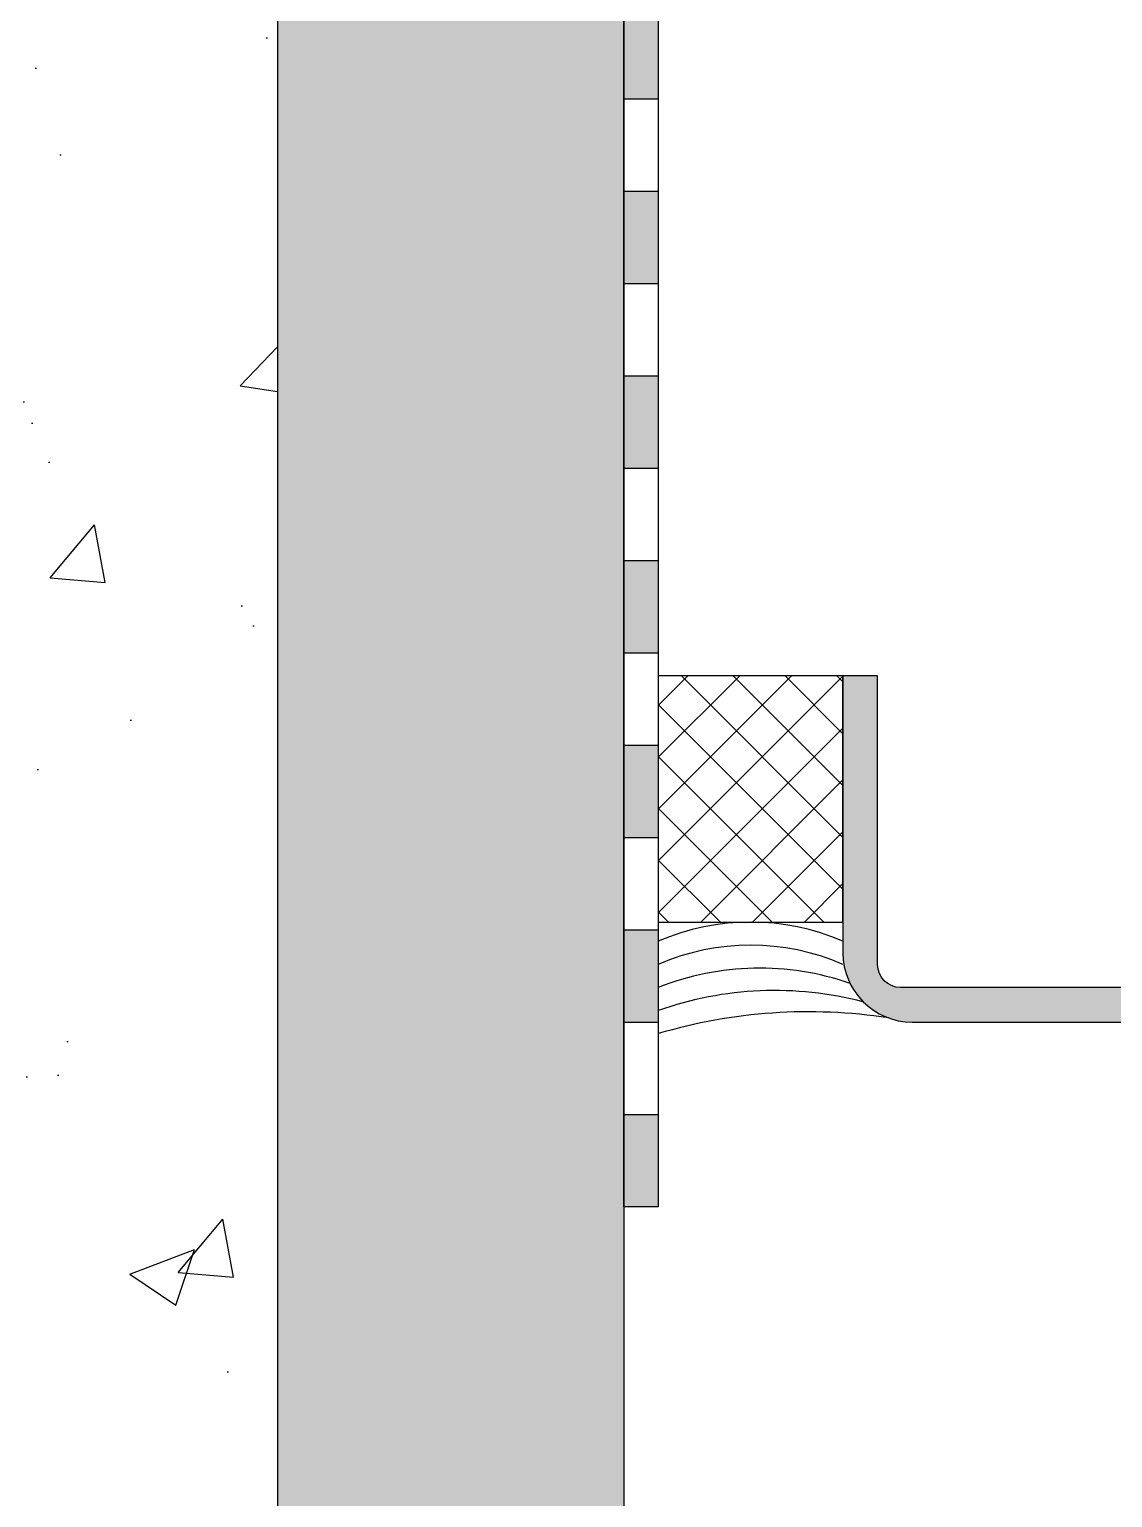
# Model space of a CAD drawing. Header units: millimetres. Extents: x -153 to 2280, y 0 to 724.
# Drawn here: x 50.22 to 73.7, y 430.21 to 462.01 of the extents above; entities that cross this region are included whole.
import ezdxf

# ---------------------------------------------------------------- set-up
doc = ezdxf.new("R2010")
doc.units = ezdxf.units.MM
doc.header["$LTSCALE"] = 0.025
doc.header["$MEASUREMENT"] = 0
for name, color, linetype in [('FILL', 253, 'Continuous'), ('FINE', 7, 'Continuous'), ('GOMMA', 80, 'Continuous'), ('GROSSA', 8, 'Continuous'), ('MURO', 5, 'Continuous')]:
    doc.layers.add(name, color=color, linetype=linetype)

msp = doc.modelspace()

# ---------------------------------------------------------------- hatches: boundary and pattern name
at = {"layer": 'FILL'}
h = msp.add_hatch(dxfattribs=at)
h.set_pattern_fill('AR-SAND', color=256, scale=0.06, style=0)
h.set_pattern_definition([(37.50000000000001, (14.90342981535535, 400.7479612510872), (-0.09600187775904274, 2.936479423976054), [0, -2.31648, 0, -2.5908, 0, -2.4765]), (7.499999999999999, (14.90342981535535, 400.7479612510872), (2.697139698828016, 4.300950603410126), [0, -1.24968, 0, -2.08788, 0, -0.8001]), (327.5, (13.02890981535534, 400.7479612510872), (4.745954221448748, 0.008623108071274145), [0, -0.7619999999999999, 0, -2.7432, 0, -3.5814]), (317.5, (13.02890981535534, 400.7479612510872), (4.581338714833783, 1.337575939543297), [0, -0.3809999999999999, 0, -1.79832, 0, -2.0574])])
h.paths.add_polyline_path([(63.1033965943253, 539.1971346809673), (55.6033965943253, 536.2559505866002), (55.60339659432529, 415.0020880378601), (63.10339659432524, 415.0643917240431)])
h = msp.add_hatch(dxfattribs=at)
h.set_pattern_fill('AR-CONC', color=256, scale=2, style=0)
h.set_pattern_definition([(49.99999999999999, (382.9089929828522, 332.2519093605292), (14.34520365201507, -1.255042699651902), [1.5, -16.5]), (355, (382.9089929828522, 332.2519093605292), (-2.77502667226, 15.04384267400024), [1.2, -13.2]), (100.4514, (384.1044265828522, 332.1473225605292), (11.57018763428043, 13.78879084121907), [1.274803799999996, -14.02284223999997]), (46.18420000000002, (382.9089929828522, 336.2519093605292), (21.34482097251289, -3.310380286580362), [2.249999999999999, -24.74999999999999]), (96.63559999999998, (384.6877278828522, 335.9760432205292), (18.69325411097407, 19.48235741800884), [1.912205759999996, -21.03425999999993]), (351.1842, (382.9089929828522, 336.2519093605292), (18.69323890267254, 19.48237201850649), [1.8, -19.8]), (21, (384.9089929828522, 335.2519093605292), (11.93814104236923, -8.052377813306776), [1.5, -16.5]), (326.0000000000001, (384.9089929828522, 335.2519093605292), (4.866306638431634, 14.50300090093706), [1.2, -13.2]), (71.4514, (385.9038376428522, 334.5808772405292), (16.8044525716298, 6.450609934199048), [1.2748038, -14.02284224]), (37.50000000000001, (382.9089929828522, 332.2519093605292), (0.2431971063458134, 6.65787707662623), [0, -13.04, 0, -13.4, 0, -13.25]), (7.499999999999999, (382.9089929828522, 332.2519093605292), (5.261390748842972, 7.888234237647205), [0, -7.64, 0, -12.74, 0, -5.05]), (327.5, (378.4489929828521, 332.2519093605292), (10.67644872344818, -0.451097434687596), [0, -5, 0, -15.6, 0, -20.7]), (317.5, (376.4489929828521, 332.2519093605292), (11.66372338684772, 2.002099646646353), [0, -6.5, 0, -10.36, 0, -14.7])])
h.paths.add_polyline_path([(40.89597604480949, 490.1633367885779), (38.61419448443608, 487.7356462061726), (38.61419448443613, 478.4985242699707), (40.89597604480949, 475.7765672988193), (38.61419448443608, 474.1581066136844), (38.61419448443602, 418.6731904523967), (55.6033965943253, 415.0020880378601), (55.6033965943253, 536.2559505866002), (51.79465790525743, 534.7623236996819), (48.09321613030884, 530.2407675032409), (42.54105737300259, 527.9799906490634), (38.61419448443608, 519.7940629933207), (38.61419448443613, 509.1632490932087), (41.51288300730059, 505.7832588730338), (38.61419448443608, 502.2715807724593), (38.61419448443608, 492.9000068975571)])
h.paths.add_polyline_path([(38.61419448443608, 519.7940629933207), (35.34381728750325, 512.9766436179134), (38.61419448443602, 509.1632490932088)])
h.paths.add_polyline_path([(38.61419448443602, 492.9000068975573), (38.61419448443602, 502.2715807724593), (34.72691032501164, 497.5622473805878)])
h.paths.add_polyline_path([(38.61419448443602, 487.7356462061726), (34.52127467084822, 483.3810037379598), (38.61419448443602, 478.4985242699707)])
h.paths.add_polyline_path([(38.61419448443596, 474.1581066136844), (34.52127467084828, 471.2550111023783), (32.2592824750461, 461.1842719619297), (34.72691032501164, 453.3743121637453), (32.05364682088223, 444.9477748241687), (35.34381728750331, 434.2604606304148), (32.41233572799209, 420.0133156983105), (38.61419448443602, 418.6731904523967)])
h = msp.add_hatch(color=256, dxfattribs=at)
h.paths.add_polyline_path([(63.10339659432525, 436.5133156983111), (63.85339659432527, 436.5133156983111), (63.85339659432527, 438.5133156983111), (63.10339659432524, 438.5133156983111)])
h.paths.add_polyline_path([(63.85339659432526, 442.5133156983111), (63.10339659432525, 442.5133156983111), (63.10339659432525, 440.5133156983111), (63.85339659432527, 440.5133156983111)], flags=17)
h.paths.add_polyline_path([(63.10339659432526, 444.5133156983111), (63.85339659432526, 444.5133156983111), (63.85339659432527, 446.5133156983111), (63.10339659432525, 446.5133156983111)], flags=17)
h.paths.add_polyline_path([(63.85339659432526, 450.5133156983111), (63.10339659432526, 450.5133156983111), (63.10339659432526, 448.5133156983111), (63.85339659432526, 448.5133156983111)], flags=17)
h.paths.add_polyline_path([(63.10339659432527, 452.5133156983111), (63.85339659432526, 452.5133156983111), (63.85339659432526, 454.5133156983111), (63.10339659432526, 454.5133156983111)], flags=17)
h.paths.add_polyline_path([(63.10339659432528, 456.5133156983111), (63.85339659432526, 456.5133156983111), (63.85339659432526, 458.5133156983111), (63.10339659432528, 458.5133156983111)], flags=17)
h.paths.add_polyline_path([(63.85339659432525, 462.5133156983111), (63.10339659432528, 462.5133156983111), (63.10339659432528, 460.5133156983111), (63.85339659432526, 460.5133156983111)], flags=17)
h.paths.add_polyline_path([(63.10339659432526, 464.5133156983111), (63.85339659432525, 464.5133156983111), (64.85339659432526, 466.24536650588), (64.29089659432526, 466.5701260322992)], flags=17)
h.paths.add_polyline_path([(65.30673562459756, 468.2878244550623), (65.93553091989332, 467.8929533449375, -0.1357992844475867), (67.33860852235938, 468.6621351429599), (67.08651130413062, 469.4266756408648, 0.181906123105799)], flags=17)
h.paths.add_polyline_path([(71.19996747267561, 468.7421795903155), (71.19996747267561, 469.4921795903155), (69.19996747267561, 469.4921795903155), (69.19996747267561, 468.7421795903155)], flags=17)
h.paths.add_polyline_path([(75.19996747267561, 468.7421795903155), (75.19996747267561, 469.4921795903155), (73.19996747267561, 469.4921795903155), (73.19996747267561, 468.7421795903155)], flags=17)
h.paths.add_polyline_path([(77.19996747267561, 469.4921795903155), (77.19996747267561, 468.7421795903155), (79.05475259329108, 468.7421795903155), (79.05475259329108, 469.4921795903155)], flags=17)
h.paths.add_polyline_path([(81.19996747267561, 469.4921795903155), (81.19996747267561, 468.7421795903155), (83.19996747267561, 468.7421795903155), (83.19996747267561, 469.4921795903155)], flags=17)
h.paths.add_polyline_path([(79.1999674726756, 469.4921795903155), (79.05475259329108, 469.4921795903155), (79.05475259329108, 468.7421795903155), (79.19996747267561, 468.7421795903155)], flags=17)
h = msp.add_hatch(color=256, dxfattribs=at)
edge = h.paths.add_edge_path()
edge.add_line((68.60339659432526, 448.0133156983112), (67.85339659432526, 448.0133156983112))
edge.add_line((67.85339659432526, 448.0133156983112), (67.85339659432526, 442.0133156983112))
edge.add_arc((69.35339659432526, 442.0133156983112), 1.5, 180, 270)
edge.add_line((69.35339659432526, 440.5133156983112), (90.19996747267564, 440.5133156983112))
edge.add_line((90.19996747267564, 440.5133156983112), (90.19996747267564, 441.2633156983112))
edge.add_line((90.19996747267564, 441.2633156983112), (69.10339659432526, 441.2633156983112))
edge.add_arc((69.10339659432526, 441.7633156983112), 0.5, 180, 270, ccw=False)
edge.add_line((68.60339659432526, 441.7633156983112), (68.60339659432526, 448.0133156983112))
at = {"layer": 'FINE'}
h = msp.add_hatch(dxfattribs=at)
h.set_pattern_fill('ANSI37', color=256, scale=0.25, style=0)
h.set_pattern_definition([(315, (-107.8853687076382, 540.5514928176152), (-0.561266007566822, -0.5612660075668221), []), (225, (-107.8853687076382, 540.5514928176152), (-0.5612660075668221, 0.561266007566822), [])])
h.paths.add_polyline_path([(67.85339659432526, 448.0133156983112), (63.85339659432526, 448.0133156983112), (63.85339659432526, 442.6789963998506), (67.85339659432526, 442.6789963998506)])

# ---------------------------------------------------------------- linework, layer by layer
msp.add_lwpolyline([(63.85339659432526, 442.6789963998506), (67.85339659432526, 442.6789963998506), (67.85339659432526, 448.0133156983112), (63.85339659432526, 448.0133156983112)], close=True, dxfattribs=at)
for centre, radius, start, end in [((65.85339659432526, 437.6597707896896), 5.019225610160992, 66.51756920044538, 113.482430799555), ((65.85339659432526, 437.1597707896896), 5.019225610160992, 66.51756920044538, 113.482430799555), ((66.04963907840583, 435.715572594518), 5.966651874759035, 70.8491663348467, 111.5976393809545), ((66.38190057401732, 433.6169345322696), 7.580507644325167, 75.39982698564752, 109.4845939827488), ((67.10675476851188, 429.3144358662062), 11.42200984885852, 81.27819031929603, 106.548829002054)]:
    msp.add_arc(centre, radius, start, end, dxfattribs=at)
at = {"layer": 'GOMMA'}
for p, q in [((63.10339659432525, 460.5133156983111), (63.85339659432526, 460.5133156983111)), ((63.10339659432525, 458.5133156983111), (63.85339659432526, 458.5133156983111)), ((63.10339659432525, 456.5133156983111), (63.85339659432526, 456.5133156983111)), ((63.10339659432525, 454.5133156983111), (63.85339659432526, 454.5133156983111)), ((63.10339659432525, 452.5133156983111), (63.85339659432526, 452.5133156983111)), ((63.10339659432525, 450.5133156983111), (63.85339659432526, 450.5133156983111)), ((63.10339659432525, 448.5133156983111), (63.85339659432526, 448.5133156983111)), ((63.10339659432525, 446.5133156983111), (63.85339659432526, 446.5133156983111)), ((63.10339659432525, 444.5133156983111), (63.85339659432526, 444.5133156983111)), ((63.10339659432525, 442.5133156983111), (63.85339659432526, 442.5133156983111)), ((63.10339659432525, 440.5133156983111), (63.85339659432526, 440.5133156983111)), ((63.10339659432525, 438.5133156983111), (63.85339659432526, 438.5133156983111))]:
    msp.add_line(p, q, dxfattribs=at)
msp.add_lwpolyline([(83.19996747267561, 468.7421795903155), (68.02698310830912, 468.7421795903155, 0.2679491924311228), (65.42890689695581, 467.2421795903155), (63.85339659432526, 464.5133156983112), (63.85339659432526, 436.5133156983111), (63.10339659432525, 436.5133156983111), (63.10339659432528, 464.5133156983112), (65.11191959884803, 467.9921795903155, -0.2679491924311226), (67.70999581020135, 469.4921795903155), (83.19996747267561, 469.4921795903155)], format="xyb", close=True, dxfattribs=at)
at = {"layer": 'GROSSA'}
msp.add_lwpolyline([(68.60339659432526, 448.0133156983112), (67.85339659432526, 448.0133156983112), (67.85339659432526, 442.0133156983112, 0.4142135623730951), (69.35339659432526, 440.5133156983112), (90.19996747267564, 440.5133156983112), (90.19996747267564, 441.2633156983112), (69.10339659432526, 441.2633156983112, -0.414213562373095), (68.60339659432526, 441.7633156983112)], format="xyb", close=True, dxfattribs=at)
at = {"layer": 'MURO'}
for p, q in [((63.10339659432526, 536.9101805968967), (63.10339659432524, 415.0643917240431)), ((55.6033965943253, 536.2559505866002), (55.6033965943253, 415.0020880378601))]:
    msp.add_line(p, q, dxfattribs=at)

doc.saveas('drawing.dxf')
